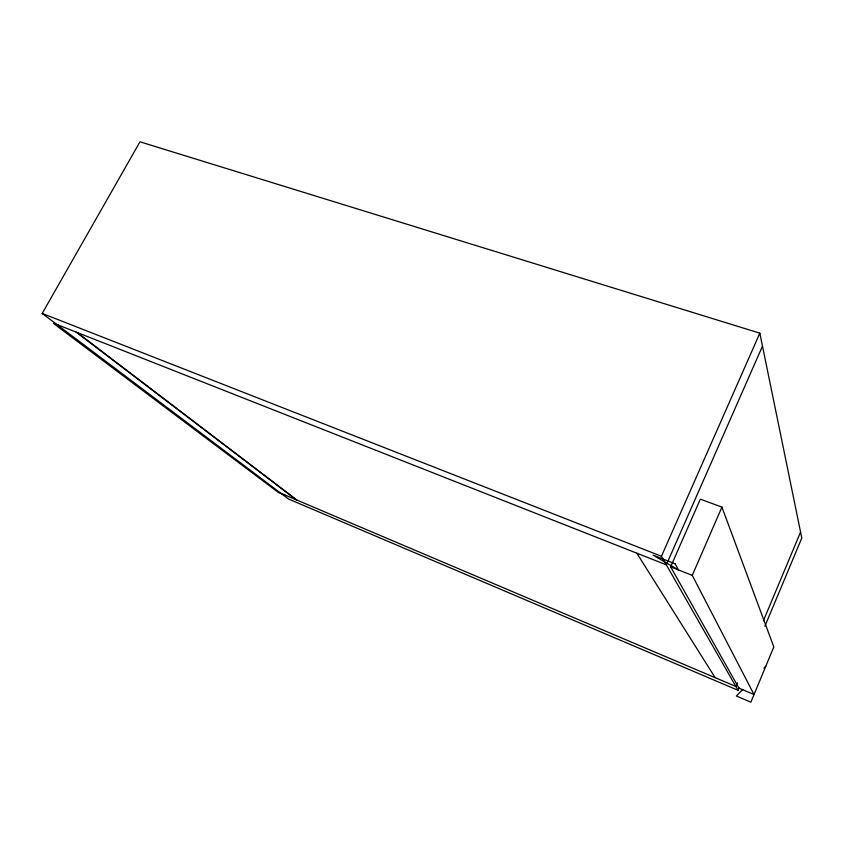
<?xml version="1.0" encoding="UTF-8"?>
<svg xmlns="http://www.w3.org/2000/svg" width="844" height="844" viewBox="0 0 844 844"><rect width="100%" height="100%" fill="white"/><g stroke="black" fill="none" stroke-linecap="round" stroke-linejoin="round"><path stroke-width="1.27" d="M764.875 626.259L801.8 538.029L759.843 333.169L139.977 141.813L42.2 313.43L288.553 499.036L738.067 690.318L739.08 687.892M737.392 682.807L735.862 686.457L280.947 493.307M763.377 620.804L800.576 532.058M692.27 575.376L721.915 507.117L700.33 499.163L670.642 566.841L738.975 688.145L754.04 694.538L692.27 575.376L670.642 566.841M762.491 346.093L666.338 564.826L56.907 324.507M738.067 690.318L661.443 556.259L759.843 333.169M742.783 689.495L736.348 695.984L750.865 702.187L773.821 646.937L721.915 507.117M763.925 668.174L765.761 666.317M42.2 313.43L661.443 556.259M59.133 325.647L53.415 323.4L278.531 492.59L285.093 495.375M77.163 332.504L297.067 500.144M76.118 332.093L296.233 499.796M636.819 553.179L715.163 677.669M675.126 563.792L653.087 555.141L678.492 569.932L675.126 563.792"/></g></svg>
